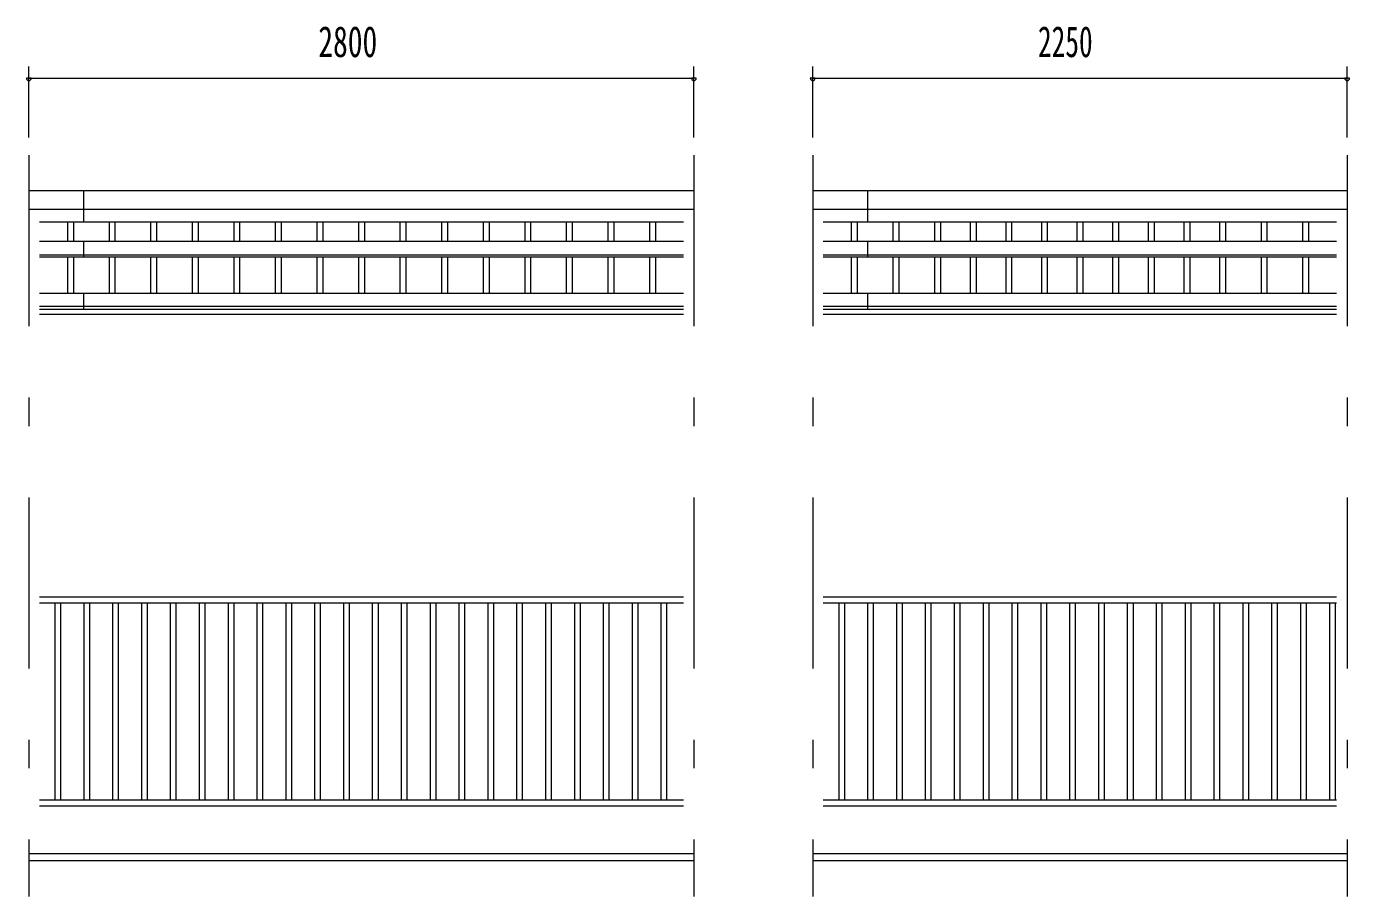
# Model space of a CAD drawing. Units: millimetres, scale not verified. Extents: x -26656 to 26658, y -10500 to 10500.
# Drawn here: x -15178 to -9608, y 1645 to 5307 of the extents above; entities that cross this region are included whole.
import ezdxf
from ezdxf.enums import TextEntityAlignment as Align

# ---------------------------------------------------------------- set-up
doc = ezdxf.new("R2010")
doc.units = ezdxf.units.MM
doc.header["$LTSCALE"] = 60
doc.linetypes.add('USER3', pattern=[24, 12, -5, 2, -5])
for name, color, linetype, lineweight in [('0-2_1-05BOLD', 7, 'Continuous', 18), ('0-3_1-25CENTER', 3, 'USER3', 18), ('0-4_1-45THIN', 4, 'Continuous', 18), ('0-5_1-55DIM', 3, 'Continuous', 18)]:
    doc.layers.add(name, color=color, linetype=linetype, lineweight=lineweight)
doc.styles.add('ＭＳ ゴシック', font='')
doc.styles.get('ＭＳ ゴシック').set_extended_font_data('MS Gothic')

msp = doc.modelspace()

# ---------------------------------------------------------------- linework, layer by layer
at = {"layer": '0-2_1-05BOLD'}
for p, q in [((-12368.48, 4614.67), (-15168.48, 4614.67)), ((-14938.48, 4614.67), (-14938.48, 4482.27)), ((-9618.48, 4614.67), (-11868.48, 4614.67)), ((-11638.48, 4614.67), (-11638.48, 4482.27)), ((-15168.48, 4537.52), (-12368.48, 4537.52)), ((-11868.48, 4537.52), (-9618.48, 4537.52)), ((-12413.03, 4482.27), (-15123.93, 4482.27)), ((-9663.03, 4482.27), (-11823.93, 4482.27)), ((-15123.93, 4402.96), (-12413.03, 4402.96)), ((-14938.48, 4402.96), (-14938.48, 4337.03)), ((-11823.93, 4402.96), (-9663.03, 4402.96)), ((-11638.48, 4402.96), (-11638.48, 4337.03)), ((-15123.93, 4345.26), (-12413.03, 4345.26)), ((-11823.93, 4345.26), (-9663.03, 4345.26)), ((-15123.93, 4337.03), (-12413.03, 4337.03)), ((-11823.93, 4337.03), (-9663.03, 4337.03)), ((-12413.03, 4182.45), (-15123.93, 4182.45)), ((-14938.48, 4182.45), (-14938.48, 4115.48)), ((-9663.03, 4182.45), (-11823.93, 4182.45)), ((-11638.48, 4182.45), (-11638.48, 4115.48)), ((-12413.03, 4127.34), (-15123.93, 4127.34)), ((-9663.03, 4127.34), (-11823.93, 4127.34)), ((-12413.03, 4115.48), (-15123.93, 4115.48)), ((-12413.03, 4094.67), (-15123.93, 4094.67)), ((-9663.03, 4115.48), (-11823.93, 4115.48)), ((-9663.03, 4094.67), (-11823.93, 4094.67)), ((-12413.03, 2904.67), (-15123.93, 2904.67)), ((-9663.03, 2904.67), (-11823.93, 2904.67)), ((-12413.03, 2879.67), (-15123.93, 2879.67)), ((-9663.03, 2879.67), (-11823.93, 2879.67)), ((-12413.03, 2049.67), (-15123.93, 2049.67)), ((-12413.03, 2024.67), (-15123.93, 2024.67)), ((-9663.03, 2049.67), (-11823.93, 2049.67)), ((-9663.03, 2024.67), (-11823.93, 2024.67)), ((-12368.48, 1824.67), (-15168.48, 1824.67)), ((-12368.48, 1794.67), (-15168.48, 1794.67)), ((-9618.48, 1824.67), (-11868.48, 1824.67)), ((-9618.48, 1794.67), (-11868.48, 1794.67))]:
    msp.add_line(p, q, dxfattribs=at)
at = {"layer": '0-3_1-25CENTER'}
for p, q in [((-15168.48, 4764.67), (-15168.48, 1644.67)), ((-12368.48, 4764.67), (-12368.48, 1644.67)), ((-11868.48, 4764.67), (-11868.48, 1644.67)), ((-9618.48, 4764.67), (-9618.48, 1644.67))]:
    msp.add_line(p, q, dxfattribs=at)
at = {"layer": '0-4_1-45THIN'}
for p, q in [((-15005.98, 4482.27), (-15005.98, 4402.96)), ((-14980.98, 4482.27), (-14980.98, 4402.96)), ((-14830.98, 4482.27), (-14830.98, 4402.96)), ((-14805.98, 4482.27), (-14805.98, 4402.96)), ((-14655.98, 4482.27), (-14655.98, 4402.96)), ((-14630.98, 4482.27), (-14630.98, 4402.96)), ((-14480.98, 4482.27), (-14480.98, 4402.96)), ((-14455.98, 4482.27), (-14455.98, 4402.96)), ((-14305.98, 4482.27), (-14305.98, 4402.96)), ((-14280.98, 4482.27), (-14280.98, 4402.96)), ((-14130.98, 4482.27), (-14130.98, 4402.96)), ((-14105.98, 4482.27), (-14105.98, 4402.96)), ((-13955.98, 4482.27), (-13955.98, 4402.96)), ((-13930.98, 4482.27), (-13930.98, 4402.96)), ((-13780.98, 4482.27), (-13780.98, 4402.96)), ((-13755.98, 4482.27), (-13755.98, 4402.96)), ((-13605.98, 4482.27), (-13605.98, 4402.96)), ((-13580.98, 4482.27), (-13580.98, 4402.96)), ((-13430.98, 4482.27), (-13430.98, 4402.96)), ((-13405.98, 4482.27), (-13405.98, 4402.96)), ((-13255.98, 4482.27), (-13255.98, 4402.96)), ((-13230.98, 4482.27), (-13230.98, 4402.96)), ((-13080.98, 4482.27), (-13080.98, 4402.96)), ((-13055.98, 4482.27), (-13055.98, 4402.96)), ((-12905.98, 4482.27), (-12905.98, 4402.96)), ((-12880.98, 4482.27), (-12880.98, 4402.96)), ((-12730.98, 4482.27), (-12730.98, 4402.96)), ((-12705.98, 4482.27), (-12705.98, 4402.96)), ((-12555.98, 4482.27), (-12555.98, 4402.96)), ((-12530.98, 4482.27), (-12530.98, 4402.96)), ((-11705.98, 4482.27), (-11705.98, 4402.96)), ((-11680.98, 4482.27), (-11680.98, 4402.96)), ((-11530.98, 4482.27), (-11530.98, 4402.96)), ((-11505.98, 4482.27), (-11505.98, 4402.96)), ((-11355.98, 4482.27), (-11355.98, 4402.96)), ((-11330.98, 4482.27), (-11330.98, 4402.96)), ((-11205.98, 4482.27), (-11205.98, 4402.96)), ((-11180.98, 4482.27), (-11180.98, 4402.96)), ((-11055.98, 4482.27), (-11055.98, 4402.96)), ((-11030.98, 4482.27), (-11030.98, 4402.96)), ((-10905.98, 4482.27), (-10905.98, 4402.96)), ((-10880.98, 4482.27), (-10880.98, 4402.96)), ((-10755.98, 4482.27), (-10755.98, 4402.96)), ((-10730.98, 4482.27), (-10730.98, 4402.96)), ((-10605.98, 4482.27), (-10605.98, 4402.96)), ((-10580.98, 4482.27), (-10580.98, 4402.96)), ((-10455.98, 4482.27), (-10455.98, 4402.96)), ((-10430.98, 4482.27), (-10430.98, 4402.96)), ((-10305.98, 4482.27), (-10305.98, 4402.96)), ((-10280.98, 4482.27), (-10280.98, 4402.96)), ((-10155.98, 4482.27), (-10155.98, 4402.96)), ((-10130.98, 4482.27), (-10130.98, 4402.96)), ((-9980.98, 4482.27), (-9980.98, 4402.96)), ((-9955.98, 4482.27), (-9955.98, 4402.96)), ((-9805.98, 4482.27), (-9805.98, 4402.96)), ((-9780.98, 4482.27), (-9780.98, 4402.96)), ((-15005.98, 4337.03), (-15005.98, 4182.45)), ((-14980.98, 4337.03), (-14980.98, 4182.45)), ((-14830.98, 4337.03), (-14830.98, 4182.45)), ((-14805.98, 4337.03), (-14805.98, 4182.45)), ((-14655.98, 4337.03), (-14655.98, 4182.45)), ((-14630.98, 4337.03), (-14630.98, 4182.45)), ((-14480.98, 4337.03), (-14480.98, 4182.45)), ((-14455.98, 4337.03), (-14455.98, 4182.45)), ((-14305.98, 4337.03), (-14305.98, 4182.45)), ((-14280.98, 4337.03), (-14280.98, 4182.45)), ((-14130.98, 4337.03), (-14130.98, 4182.45)), ((-14105.98, 4337.03), (-14105.98, 4182.45)), ((-13955.98, 4337.03), (-13955.98, 4182.45)), ((-13930.98, 4337.03), (-13930.98, 4182.45)), ((-13780.98, 4337.03), (-13780.98, 4182.45)), ((-13755.98, 4337.03), (-13755.98, 4182.45)), ((-13605.98, 4337.03), (-13605.98, 4182.45)), ((-13580.98, 4337.03), (-13580.98, 4182.45)), ((-13430.98, 4337.03), (-13430.98, 4182.45)), ((-13405.98, 4337.03), (-13405.98, 4182.45)), ((-13255.98, 4337.03), (-13255.98, 4182.45)), ((-13230.98, 4337.03), (-13230.98, 4182.45)), ((-13080.98, 4337.03), (-13080.98, 4182.45)), ((-13055.98, 4337.03), (-13055.98, 4182.45)), ((-12905.98, 4337.03), (-12905.98, 4182.45)), ((-12880.98, 4337.03), (-12880.98, 4182.45)), ((-12730.98, 4337.03), (-12730.98, 4182.45)), ((-12705.98, 4337.03), (-12705.98, 4182.45)), ((-12555.98, 4337.03), (-12555.98, 4182.45)), ((-12530.98, 4337.03), (-12530.98, 4182.45)), ((-11705.98, 4337.03), (-11705.98, 4182.45)), ((-11680.98, 4337.03), (-11680.98, 4182.45)), ((-11530.98, 4337.03), (-11530.98, 4182.45)), ((-11505.98, 4337.03), (-11505.98, 4182.45)), ((-11355.98, 4337.03), (-11355.98, 4182.45)), ((-11330.98, 4337.03), (-11330.98, 4182.45)), ((-11205.98, 4337.03), (-11205.98, 4182.45)), ((-11180.98, 4337.03), (-11180.98, 4182.45)), ((-11055.98, 4337.03), (-11055.98, 4182.45)), ((-11030.98, 4337.03), (-11030.98, 4182.45)), ((-10905.98, 4337.03), (-10905.98, 4182.45)), ((-10880.98, 4337.03), (-10880.98, 4182.45)), ((-10755.98, 4337.03), (-10755.98, 4182.45)), ((-10730.98, 4337.03), (-10730.98, 4182.45)), ((-10605.98, 4337.03), (-10605.98, 4182.45)), ((-10580.98, 4337.03), (-10580.98, 4182.45)), ((-10455.98, 4337.03), (-10455.98, 4182.45)), ((-10430.98, 4337.03), (-10430.98, 4182.45)), ((-10305.98, 4337.03), (-10305.98, 4182.45)), ((-10280.98, 4337.03), (-10280.98, 4182.45)), ((-10155.98, 4337.03), (-10155.98, 4182.45)), ((-10130.98, 4337.03), (-10130.98, 4182.45)), ((-9980.98, 4337.03), (-9980.98, 4182.45)), ((-9955.98, 4337.03), (-9955.98, 4182.45)), ((-9805.98, 4337.03), (-9805.98, 4182.45)), ((-9780.98, 4337.03), (-9780.98, 4182.45)), ((-15058.98, 2879.67), (-15058.98, 2049.67)), ((-15034.98, 2879.67), (-15034.98, 2049.67)), ((-14937.48, 2879.67), (-14937.48, 2049.67)), ((-14913.48, 2879.67), (-14913.48, 2049.67)), ((-14815.98, 2879.67), (-14815.98, 2049.67)), ((-14791.98, 2879.67), (-14791.98, 2049.67)), ((-14694.48, 2879.67), (-14694.48, 2049.67)), ((-14670.48, 2879.67), (-14670.48, 2049.67)), ((-14572.98, 2879.67), (-14572.98, 2049.67)), ((-14548.98, 2879.67), (-14548.98, 2049.67)), ((-14451.48, 2879.67), (-14451.48, 2049.67)), ((-14427.48, 2879.67), (-14427.48, 2049.67)), ((-14329.98, 2879.67), (-14329.98, 2049.67)), ((-14305.98, 2879.67), (-14305.98, 2049.67)), ((-14208.48, 2879.67), (-14208.48, 2049.67)), ((-14184.48, 2879.67), (-14184.48, 2049.67)), ((-14086.98, 2879.67), (-14086.98, 2049.67)), ((-14062.98, 2879.67), (-14062.98, 2049.67)), ((-13965.48, 2879.67), (-13965.48, 2049.67)), ((-13941.48, 2879.67), (-13941.48, 2049.67)), ((-13843.98, 2879.67), (-13843.98, 2049.67)), ((-13819.98, 2879.67), (-13819.98, 2049.67)), ((-13722.48, 2879.67), (-13722.48, 2049.67)), ((-13698.48, 2879.67), (-13698.48, 2049.67)), ((-13600.98, 2879.67), (-13600.98, 2049.67)), ((-13576.98, 2879.67), (-13576.98, 2049.67)), ((-13479.48, 2879.67), (-13479.48, 2049.67)), ((-13455.48, 2879.67), (-13455.48, 2049.67)), ((-13357.98, 2879.67), (-13357.98, 2049.67)), ((-13333.98, 2879.67), (-13333.98, 2049.67)), ((-13236.48, 2879.67), (-13236.48, 2049.67)), ((-13212.48, 2879.67), (-13212.48, 2049.67)), ((-13114.98, 2879.67), (-13114.98, 2049.67)), ((-13090.98, 2879.67), (-13090.98, 2049.67)), ((-12993.48, 2879.67), (-12993.48, 2049.67)), ((-12969.48, 2879.67), (-12969.48, 2049.67)), ((-12871.98, 2879.67), (-12871.98, 2049.67)), ((-12847.98, 2879.67), (-12847.98, 2049.67)), ((-12750.48, 2879.67), (-12750.48, 2049.67)), ((-12726.48, 2879.67), (-12726.48, 2049.67)), ((-12628.98, 2879.67), (-12628.98, 2049.67)), ((-12604.98, 2879.67), (-12604.98, 2049.67)), ((-12507.48, 2879.67), (-12507.48, 2049.67)), ((-12483.48, 2879.67), (-12483.48, 2049.67)), ((-11758.99, 2879.67), (-11758.99, 2049.67)), ((-11734.98, 2879.67), (-11734.98, 2049.67)), ((-11637.48, 2879.67), (-11637.48, 2049.67)), ((-11613.48, 2879.67), (-11613.48, 2049.67)), ((-11515.98, 2879.67), (-11515.98, 2049.67)), ((-11491.99, 2879.67), (-11491.99, 2049.67)), ((-11394.48, 2879.67), (-11394.48, 2049.67)), ((-11370.48, 2879.67), (-11370.48, 2049.67)), ((-11272.98, 2879.67), (-11272.98, 2049.67)), ((-11248.98, 2879.67), (-11248.98, 2049.67)), ((-11151.48, 2879.67), (-11151.48, 2049.67)), ((-11127.48, 2879.67), (-11127.48, 2049.67)), ((-11029.98, 2879.67), (-11029.98, 2049.67)), ((-11005.99, 2879.67), (-11005.99, 2049.67)), ((-10908.48, 2879.67), (-10908.48, 2049.67)), ((-10884.48, 2879.67), (-10884.48, 2049.67)), ((-10786.99, 2879.67), (-10786.99, 2049.67)), ((-10762.98, 2879.67), (-10762.98, 2049.67)), ((-10665.48, 2879.67), (-10665.48, 2049.67)), ((-10641.48, 2879.67), (-10641.48, 2049.67)), ((-10543.98, 2879.67), (-10543.98, 2049.67)), ((-10519.99, 2879.67), (-10519.99, 2049.67)), ((-10422.48, 2879.67), (-10422.48, 2049.67)), ((-10398.48, 2879.67), (-10398.48, 2049.67)), ((-10300.98, 2879.67), (-10300.98, 2049.67)), ((-10276.98, 2879.67), (-10276.98, 2049.67)), ((-10179.48, 2879.67), (-10179.48, 2049.67)), ((-10155.48, 2879.67), (-10155.48, 2049.67)), ((-10057.98, 2879.67), (-10057.98, 2049.67)), ((-10033.98, 2879.67), (-10033.98, 2049.67)), ((-9936.48, 2879.67), (-9936.48, 2049.67)), ((-9912.48, 2879.67), (-9912.48, 2049.67)), ((-9814.98, 2879.67), (-9814.98, 2049.67)), ((-9790.98, 2879.67), (-9790.98, 2049.67)), ((-9693.48, 2879.67), (-9693.48, 2049.67)), ((-9669.48, 2879.67), (-9669.48, 2049.67))]:
    msp.add_line(p, q, dxfattribs=at)
at = {"layer": '0-5_1-55DIM'}
for p, q in [((-15168.48, 4839.68), (-15168.48, 5138.67)), ((-12368.48, 4839.68), (-12368.48, 5138.67)), ((-11868.48, 4839.68), (-11868.48, 5138.67)), ((-9618.48, 4839.68), (-9618.48, 5138.67)), ((-15158.48, 5088.68), (-15178.48, 5088.68)), ((-15168.48, 5088.68), (-12368.48, 5088.68)), ((-12358.48, 5088.68), (-12378.48, 5088.68)), ((-11858.48, 5088.68), (-11878.48, 5088.68)), ((-11868.48, 5088.68), (-9618.48, 5088.68)), ((-9608.48, 5088.68), (-9628.48, 5088.68))]:
    msp.add_line(p, q, dxfattribs=at)
for centre in [(-15168.48, 5088.68), (-12368.48, 5088.68), (-11868.48, 5088.68), (-9618.48, 5088.68)]:
    msp.add_arc(centre, 10, 180, 0, dxfattribs=at)

# ---------------------------------------------------------------- texts
at = {"layer": '0-5_1-55DIM', "color": 7, "style": 'ＭＳ ゴシック'}
for s, width, p in [('2800', 0.7, (-13949.75, 5138.67)), ('2250', 0.65, (-10920.17, 5138.67))]:
    msp.add_text(s, height=130.2, dxfattribs=dict(at, width=width)).set_placement(p, align=Align.BOTTOM_LEFT)

doc.saveas('drawing.dxf')
